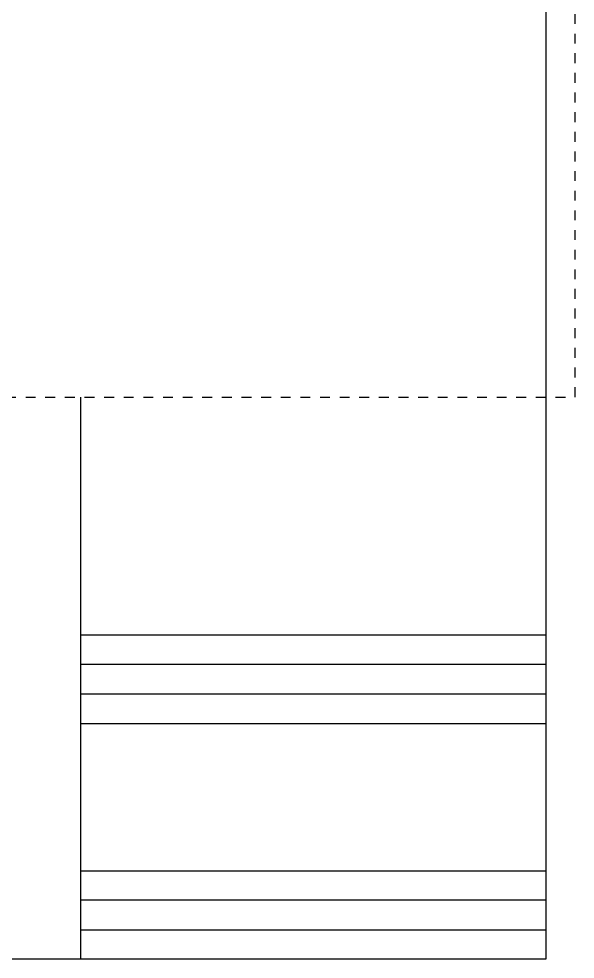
# Model space of a CAD drawing. Header units: metres. Extents: x -31 to 130, y -13 to 69.
# Drawn here: x 92.53 to 98.2, y -12.72 to -3.15 of the extents above; entities that cross this region are included whole.
import ezdxf

# ---------------------------------------------------------------- set-up
doc = ezdxf.new("R2010")
doc.units = ezdxf.units.M
doc.header["$LTSCALE"] = 0.002
doc.header["$MEASUREMENT"] = 0
doc.linetypes.add('HIDDEN', pattern=[9.525, 6.35, -3.175])
doc.layers.add('ar-piso', color=1, linetype='CONTINUOUS')
doc.layers.add('ar-proj', color=1, linetype='HIDDEN')

msp = doc.modelspace()

# ---------------------------------------------------------------- linework, layer by layer
at = {"layer": 'ar-piso'}
for p, q in [((97.9, -2.65), (97.9, -12.725)), ((93.1591, -7), (93.1591, -12.725)), ((97.9, -9.425), (93.1591, -9.425)), ((97.9, -9.725), (93.1591, -9.725)), ((97.9, -10.025), (93.1591, -10.025)), ((93.1591, -10.325), (97.9, -10.325)), ((93.1591, -11.825), (97.9, -11.825)), ((97.9, -12.125), (93.1591, -12.125)), ((93.1591, -12.425), (97.9, -12.425)), ((97.9, -12.725), (90.2811, -12.725))]:
    msp.add_line(p, q, dxfattribs=at)
at = {"layer": 'ar-proj', "color": 1}
msp.add_lwpolyline([(93.325, 0), (91.6, 0), (91.6, -7), (98.2, -7), (98.2, 0), (96.475, 0)], dxfattribs=at)

doc.saveas('drawing.dxf')
